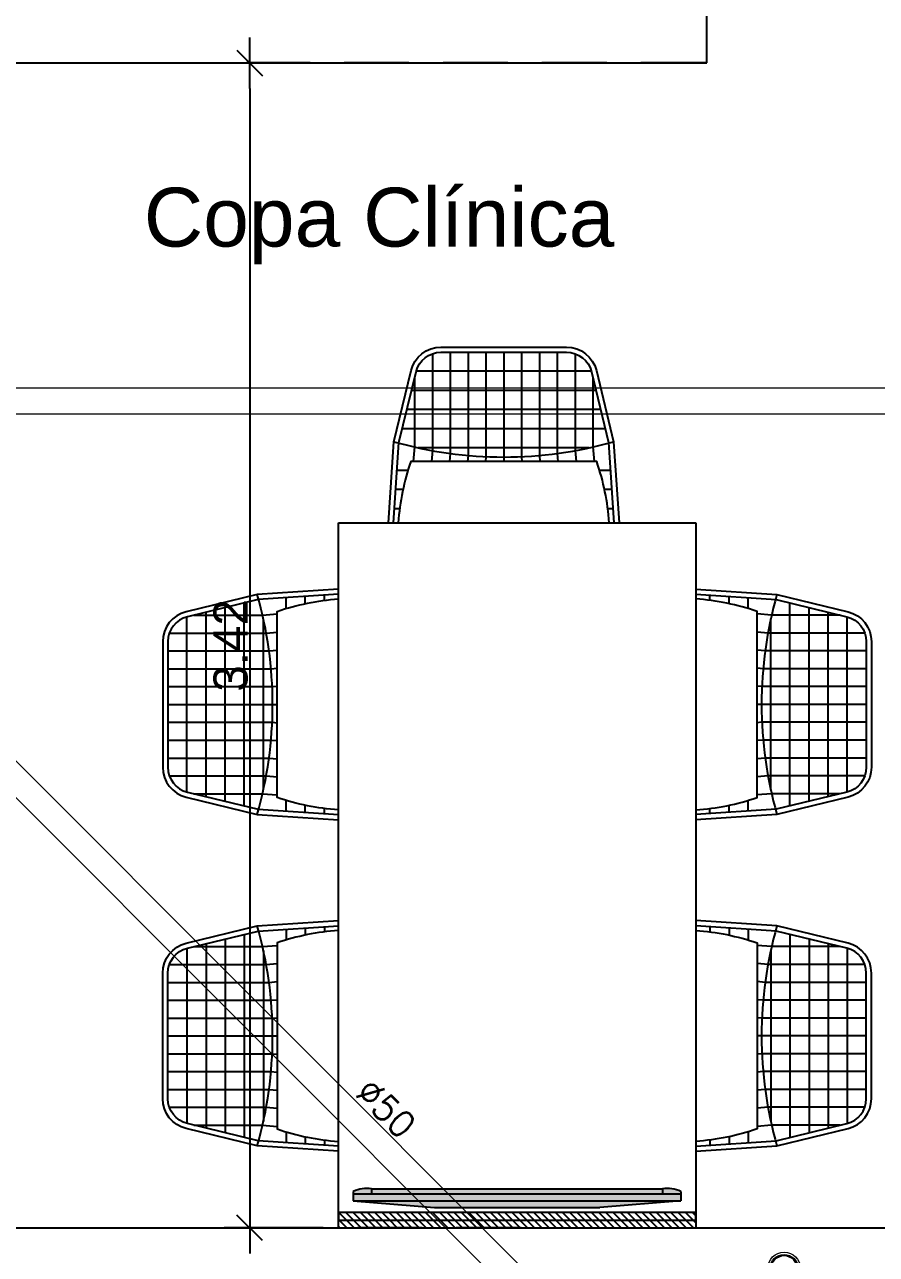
# Model space of a CAD drawing. Header units: millimetres. Extents: x 1573 to 2177, y 1587 to 1932.
# Drawn here: x 1901.849 to 1904.35, y 1913.307 to 1916.917 of the extents above; entities that cross this region are included whole.
import ezdxf
from ezdxf.enums import TextEntityAlignment as Align

# ---------------------------------------------------------------- set-up
doc = ezdxf.new("R2010")
doc.units = ezdxf.units.MM
doc.header["$LTSCALE"] = 0.03
doc.linetypes.add('HIDDEN', pattern=[9.525, 6.35, -3.175])
for name, color, linetype in [('-HIDRO', 8, 'Continuous'), ('Texto-Tubos', 7, 'Continuous'), ('Tinterno', 9, 'Continuous')]:
    doc.layers.add(name, color=color, linetype=linetype)
doc.layers.add('TigreCad', color=2, linetype='Continuous', lineweight=13)
doc.styles.add('ARIAL', font='arial.ttf')
doc.styles.get("Standard").update_dxf_attribs({"font": 'arial.ttf'})
doc.styles.add('TCTUBOS-TXT', font='txt.shx')

# ---------------------------------------------------------------- blocks, each defined once
blk = doc.blocks.new('TICK1')
for p, q in [((0, 1), (0, -1)), ((0.5, 0.5), (-0.5, -0.5)), ((-1, 0), (1, 0))]:
    blk.add_line(p, q)
blk = doc.blocks.new('j9n50s')
at = {"layer": 'TigreCad'}
for p, q in [((19.2, 25.4), (30.3, 25.4)), ((19.2, -25.4), (30.3, -25.4))]:
    blk.add_line(p, q, dxfattribs=at)
for radius in [31.8, 27.4]:
    blk.add_circle((0, 0), radius, dxfattribs=at)
at = {"layer": 'Tinterno'}
for p, q in [((30.3, 25.4), (30.3, 9.7)), ((30.3, -9.7), (30.3, -25.4))]:
    blk.add_line(p, q, dxfattribs=at)
blk.add_circle((0, 0), 25.6, dxfattribs=at)

msp = doc.modelspace()

# ---------------------------------------------------------------- hatches: boundary and pattern name
at = {"layer": '-HIDRO'}
h = msp.add_hatch(color=256, dxfattribs=at)
h.paths.add_polyline_path([(1903.538, 1913.4451), (1903.0522, 1913.4451), (1902.8142, 1913.4648), (1903.776, 1913.4648)])
h.paths.add_polyline_path([(1902.8679, 1913.4844), (1902.8142, 1913.4844), (1902.8142, 1913.4921, -0.139997), (1902.8679, 1913.4998)])
h.paths.add_polyline_path([(1903.7223, 1913.4844), (1902.8679, 1913.4844), (1902.8679, 1913.4998), (1903.7223, 1913.4998)])
h.paths.add_polyline_path([(1903.776, 1913.4921), (1903.776, 1913.4844), (1903.7223, 1913.4844), (1903.7223, 1913.4998, -0.139997)])
h.paths.add_polyline_path([(1903.776, 1913.4648), (1902.8142, 1913.4648), (1902.8142, 1913.4844), (1903.776, 1913.4844)])

# ---------------------------------------------------------------- linework, layer by layer
for p, q in [((1903.8522, 1916.804), (1903.8522, 1917.029)), ((1900.4408, 1916.804), (1903.8522, 1916.804)), ((1902.5101, 1916.7291), (1902.5101, 1913.4601)), ((1903.0463, 1915.9505), (1903.0463, 1915.6662)), ((1903.0987, 1915.9549), (1903.0987, 1915.658)), ((1903.1511, 1915.9549), (1903.1511, 1915.6521)), ((1903.2035, 1915.9549), (1903.2035, 1915.6475)), ((1903.2559, 1915.9549), (1903.2559, 1915.6475)), ((1903.3083, 1915.9549), (1903.3083, 1915.6475)), ((1903.3607, 1915.9549), (1903.3607, 1915.6521)), ((1903.4131, 1915.9549), (1903.4131, 1915.658)), ((1903.4655, 1915.9505), (1903.4655, 1915.6662)), ((1902.9939, 1915.8783), (1902.9939, 1915.6769)), ((1903.5129, 1915.8989), (1902.9989, 1915.8989)), ((1903.5179, 1915.8783), (1903.5179, 1915.6769)), ((1903.5266, 1915.8428), (1902.9852, 1915.8428)), ((1903.5402, 1915.7867), (1902.9716, 1915.7867)), ((1903.5539, 1915.7305), (1902.958, 1915.7305)), ((1902.9939, 1915.6769), (1902.9903, 1915.634)), ((1903.5067, 1915.6744), (1903.0051, 1915.6744)), ((1903.0463, 1915.6662), (1903.0436, 1915.634)), ((1903.0987, 1915.658), (1903.0967, 1915.634)), ((1903.4131, 1915.658), (1903.4151, 1915.634)), ((1903.4655, 1915.6662), (1903.4682, 1915.634)), ((1903.5179, 1915.6769), (1903.5215, 1915.634)), ((1903.1511, 1915.6521), (1903.1496, 1915.634)), ((1903.2035, 1915.6475), (1903.2024, 1915.634)), ((1903.2559, 1915.6475), (1903.2559, 1915.634)), ((1903.3083, 1915.6475), (1903.3094, 1915.634)), ((1903.3607, 1915.6521), (1903.3622, 1915.634)), ((1902.9744, 1915.6078), (1902.9427, 1915.6078)), ((1903.5691, 1915.6078), (1903.5374, 1915.6078)), ((1902.96, 1915.5517), (1902.939, 1915.5517)), ((1903.5728, 1915.5517), (1903.5518, 1915.5517)), ((1902.9504, 1915.4956), (1902.9352, 1915.4956)), ((1903.5766, 1915.4956), (1903.5614, 1915.4956)), ((1902.7703, 1913.3851), (1902.7703, 1915.4545)), ((1902.7703, 1915.4545), (1903.8199, 1915.4545)), ((1903.8199, 1915.4545), (1903.8199, 1913.3851)), ((1902.6169, 1915.2027), (1902.6169, 1915.2344)), ((1902.6731, 1915.2171), (1902.6731, 1915.2381)), ((1902.7292, 1915.2267), (1902.7292, 1915.2418)), ((1903.861, 1915.2267), (1903.861, 1915.2418)), ((1903.9172, 1915.2171), (1903.9172, 1915.2381)), ((1903.9733, 1915.2027), (1903.9733, 1915.2344)), ((1902.382, 1914.6505), (1902.382, 1915.1918)), ((1902.4381, 1914.6369), (1902.4381, 1915.2055)), ((1902.4942, 1914.6232), (1902.4942, 1915.2191)), ((1904.096, 1914.6232), (1904.096, 1915.2191)), ((1904.1521, 1914.6369), (1904.1521, 1915.2055)), ((1904.2082, 1914.6505), (1904.2082, 1915.1918)), ((1902.3258, 1914.6642), (1902.3258, 1915.1782)), ((1902.3465, 1915.1832), (1902.5478, 1915.1832)), ((1902.5478, 1915.1832), (1902.5907, 1915.1868)), ((1902.5503, 1914.6704), (1902.5503, 1915.172)), ((1904.0424, 1915.1832), (1903.9995, 1915.1868)), ((1904.0399, 1914.6704), (1904.0399, 1915.172)), ((1904.2437, 1915.1832), (1904.0424, 1915.1832)), ((1904.2644, 1914.6642), (1904.2644, 1915.1782)), ((1902.2742, 1915.1308), (1902.5585, 1915.1308)), ((1902.5585, 1915.1308), (1902.5907, 1915.1335)), ((1904.0317, 1915.1308), (1903.9995, 1915.1335)), ((1904.316, 1915.1308), (1904.0317, 1915.1308)), ((1902.5668, 1915.0784), (1902.5907, 1915.0804)), ((1904.0235, 1915.0784), (1903.9995, 1915.0804)), ((1902.2699, 1915.0784), (1902.5668, 1915.0784)), ((1904.3203, 1915.0784), (1904.0235, 1915.0784)), ((1902.2699, 1915.026), (1902.5726, 1915.026)), ((1902.5726, 1915.026), (1902.5907, 1915.0275)), ((1904.0176, 1915.026), (1903.9995, 1915.0275)), ((1904.3203, 1915.026), (1904.0176, 1915.026)), ((1902.2699, 1914.9736), (1902.5773, 1914.9736)), ((1902.5773, 1914.9736), (1902.5907, 1914.9747)), ((1904.0129, 1914.9736), (1903.9995, 1914.9747)), ((1904.3203, 1914.9736), (1904.0129, 1914.9736)), ((1902.2699, 1914.9212), (1902.5773, 1914.9212)), ((1902.5773, 1914.9212), (1902.5907, 1914.9212)), ((1904.0129, 1914.9212), (1903.9995, 1914.9212)), ((1904.3203, 1914.9212), (1904.0129, 1914.9212)), ((1902.2699, 1914.8688), (1902.5773, 1914.8688)), ((1902.5773, 1914.8688), (1902.5907, 1914.8676)), ((1904.0129, 1914.8688), (1903.9995, 1914.8676)), ((1904.3203, 1914.8688), (1904.0129, 1914.8688)), ((1902.2699, 1914.8164), (1902.5726, 1914.8164)), ((1902.5726, 1914.8164), (1902.5907, 1914.8149)), ((1904.0176, 1914.8164), (1903.9995, 1914.8149)), ((1904.3203, 1914.8164), (1904.0176, 1914.8164)), ((1902.2699, 1914.7639), (1902.5668, 1914.7639)), ((1902.5668, 1914.7639), (1902.5907, 1914.762)), ((1904.0235, 1914.7639), (1903.9995, 1914.762)), ((1904.3203, 1914.7639), (1904.0235, 1914.7639)), ((1902.2742, 1914.7115), (1902.5585, 1914.7115)), ((1902.5585, 1914.7115), (1902.5907, 1914.7089)), ((1904.0317, 1914.7115), (1903.9995, 1914.7089)), ((1904.316, 1914.7115), (1904.0317, 1914.7115)), ((1902.3465, 1914.6591), (1902.5478, 1914.6591)), ((1902.5478, 1914.6591), (1902.5907, 1914.6556)), ((1904.0424, 1914.6591), (1903.9995, 1914.6556)), ((1904.2437, 1914.6591), (1904.0424, 1914.6591)), ((1902.6169, 1914.6079), (1902.6169, 1914.6397)), ((1902.6731, 1914.6042), (1902.6731, 1914.6253)), ((1902.7292, 1914.6005), (1902.7292, 1914.6157)), ((1903.861, 1914.6005), (1903.861, 1914.6157)), ((1903.9172, 1914.6042), (1903.9172, 1914.6253)), ((1903.9733, 1914.6079), (1903.9733, 1914.6397)), ((1902.6169, 1914.2616), (1902.6169, 1914.2299)), ((1902.6731, 1914.2654), (1902.6731, 1914.2443)), ((1902.7292, 1914.2691), (1902.7292, 1914.2539)), ((1903.861, 1914.2691), (1903.861, 1914.2539)), ((1903.9172, 1914.2654), (1903.9172, 1914.2443)), ((1903.9733, 1914.2616), (1903.9733, 1914.2299)), ((1902.382, 1914.2191), (1902.382, 1913.6777)), ((1902.4381, 1914.2327), (1902.4381, 1913.6641)), ((1902.4942, 1914.2464), (1902.4942, 1913.6505)), ((1902.5478, 1914.2105), (1902.5907, 1914.214)), ((1904.0424, 1914.2105), (1903.9995, 1914.214)), ((1904.096, 1914.2464), (1904.096, 1913.6505)), ((1904.1521, 1914.2327), (1904.1521, 1913.6641)), ((1904.2082, 1914.2191), (1904.2082, 1913.6777)), ((1902.3258, 1914.2054), (1902.3258, 1913.6914)), ((1902.3465, 1914.2105), (1902.5478, 1914.2105)), ((1902.5503, 1914.1992), (1902.5503, 1913.6976)), ((1904.0399, 1914.1992), (1904.0399, 1913.6976)), ((1904.2437, 1914.2105), (1904.0424, 1914.2105)), ((1904.2644, 1914.2054), (1904.2644, 1913.6914)), ((1902.2742, 1914.1581), (1902.5585, 1914.1581)), ((1902.5585, 1914.1581), (1902.5907, 1914.1607)), ((1904.0317, 1914.1581), (1903.9995, 1914.1607)), ((1904.316, 1914.1581), (1904.0317, 1914.1581)), ((1902.2699, 1914.1056), (1902.5668, 1914.1056)), ((1902.5668, 1914.1056), (1902.5907, 1914.1076)), ((1904.0235, 1914.1056), (1903.9995, 1914.1076)), ((1904.3203, 1914.1056), (1904.0235, 1914.1056)), ((1902.2699, 1914.0532), (1902.5726, 1914.0532)), ((1902.5726, 1914.0532), (1902.5907, 1914.0547)), ((1904.0176, 1914.0532), (1903.9995, 1914.0547)), ((1904.3203, 1914.0532), (1904.0176, 1914.0532)), ((1902.2699, 1914.0008), (1902.5773, 1914.0008)), ((1902.5773, 1914.0008), (1902.5907, 1914.0019)), ((1904.0129, 1914.0008), (1903.9995, 1914.0019)), ((1904.3203, 1914.0008), (1904.0129, 1914.0008)), ((1902.2699, 1913.9484), (1902.5773, 1913.9484)), ((1902.5773, 1913.9484), (1902.5907, 1913.9484)), ((1904.0129, 1913.9484), (1903.9995, 1913.9484)), ((1904.3203, 1913.9484), (1904.0129, 1913.9484)), ((1902.2699, 1913.896), (1902.5773, 1913.896)), ((1902.5773, 1913.896), (1902.5907, 1913.8949)), ((1904.0129, 1913.896), (1903.9995, 1913.8949)), ((1904.3203, 1913.896), (1904.0129, 1913.896)), ((1902.2699, 1913.8436), (1902.5726, 1913.8436)), ((1902.5726, 1913.8436), (1902.5907, 1913.8421)), ((1904.0176, 1913.8436), (1903.9995, 1913.8421)), ((1904.3203, 1913.8436), (1904.0176, 1913.8436)), ((1902.2699, 1913.7912), (1902.5668, 1913.7912)), ((1902.5668, 1913.7912), (1902.5907, 1913.7892)), ((1904.0235, 1913.7912), (1903.9995, 1913.7892)), ((1904.3203, 1913.7912), (1904.0235, 1913.7912)), ((1902.2742, 1913.7388), (1902.5585, 1913.7388)), ((1902.5585, 1913.7388), (1902.5907, 1913.7361)), ((1904.0317, 1913.7388), (1903.9995, 1913.7361)), ((1904.316, 1913.7388), (1904.0317, 1913.7388)), ((1902.3465, 1913.6864), (1902.5478, 1913.6864)), ((1902.5478, 1913.6864), (1902.5907, 1913.6828)), ((1904.0424, 1913.6864), (1903.9995, 1913.6828)), ((1904.2437, 1913.6864), (1904.0424, 1913.6864)), ((1902.6169, 1913.6669), (1902.6169, 1913.6352)), ((1902.6731, 1913.6525), (1902.6731, 1913.6315)), ((1902.7292, 1913.6429), (1902.7292, 1913.6278)), ((1903.861, 1913.6429), (1903.861, 1913.6278)), ((1903.9172, 1913.6525), (1903.9172, 1913.6315)), ((1903.9733, 1913.6669), (1903.9733, 1913.6352)), ((1902.8142, 1913.4921), (1902.8142, 1913.4844)), ((1902.8679, 1913.4998), (1903.7223, 1913.4998)), ((1902.8679, 1913.4998), (1902.8679, 1913.4844)), ((1903.7223, 1913.4998), (1903.7223, 1913.4844)), ((1903.776, 1913.4921), (1903.776, 1913.4844)), ((1902.8142, 1913.4844), (1902.8142, 1913.4648)), ((1902.8142, 1913.4844), (1903.776, 1913.4844)), ((1902.8142, 1913.4648), (1903.776, 1913.4648)), ((1902.8142, 1913.4648), (1903.0522, 1913.4451)), ((1903.776, 1913.4648), (1903.538, 1913.4451)), ((1903.776, 1913.4844), (1903.776, 1913.4648)), ((1903.8199, 1913.4301), (1902.7703, 1913.4301)), ((1902.7703, 1913.4301), (1902.7703, 1913.4076)), ((1902.7938, 1913.4076), (1902.7713, 1913.4301)), ((1902.815, 1913.4076), (1902.7925, 1913.4301)), ((1902.8362, 1913.4076), (1902.8137, 1913.4301)), ((1902.8574, 1913.4076), (1902.8349, 1913.4301)), ((1902.8786, 1913.4076), (1902.8561, 1913.4301)), ((1902.8998, 1913.4076), (1902.8774, 1913.4301)), ((1902.9211, 1913.4076), (1902.8986, 1913.4301)), ((1902.9423, 1913.4076), (1902.9198, 1913.4301)), ((1902.9635, 1913.4076), (1902.941, 1913.4301)), ((1902.9847, 1913.4076), (1902.9622, 1913.4301)), ((1903.0059, 1913.4076), (1902.9834, 1913.4301)), ((1903.0271, 1913.4076), (1903.0046, 1913.4301)), ((1903.0483, 1913.4076), (1903.0258, 1913.4301)), ((1903.0695, 1913.4076), (1903.047, 1913.4301)), ((1903.0522, 1913.4451), (1903.538, 1913.4451)), ((1903.0907, 1913.4076), (1903.0682, 1913.4301)), ((1903.1119, 1913.4076), (1903.0894, 1913.4301)), ((1903.1331, 1913.4076), (1903.1106, 1913.4301)), ((1903.1543, 1913.4076), (1903.1318, 1913.4301)), ((1903.1755, 1913.4076), (1903.153, 1913.4301)), ((1903.1967, 1913.4076), (1903.1742, 1913.4301)), ((1903.2179, 1913.4076), (1903.1954, 1913.4301)), ((1903.2391, 1913.4076), (1903.2167, 1913.4301)), ((1903.2604, 1913.4076), (1903.2379, 1913.4301)), ((1903.2816, 1913.4076), (1903.2591, 1913.4301)), ((1903.3028, 1913.4076), (1903.2803, 1913.4301)), ((1903.324, 1913.4076), (1903.3015, 1913.4301)), ((1903.3452, 1913.4076), (1903.3227, 1913.4301)), ((1903.3664, 1913.4076), (1903.3439, 1913.4301)), ((1903.3876, 1913.4076), (1903.3651, 1913.4301)), ((1903.4088, 1913.4076), (1903.3863, 1913.4301)), ((1903.43, 1913.4076), (1903.4075, 1913.4301)), ((1903.4512, 1913.4076), (1903.4287, 1913.4301)), ((1903.4724, 1913.4076), (1903.4499, 1913.4301)), ((1903.4936, 1913.4076), (1903.4711, 1913.4301)), ((1903.5148, 1913.4076), (1903.4923, 1913.4301)), ((1903.536, 1913.4076), (1903.5135, 1913.4301)), ((1903.5572, 1913.4076), (1903.5348, 1913.4301)), ((1903.5785, 1913.4076), (1903.556, 1913.4301)), ((1903.5997, 1913.4076), (1903.5772, 1913.4301)), ((1903.6209, 1913.4076), (1903.5984, 1913.4301)), ((1903.6421, 1913.4076), (1903.6196, 1913.4301)), ((1903.6633, 1913.4076), (1903.6408, 1913.4301)), ((1903.6845, 1913.4076), (1903.662, 1913.4301)), ((1903.7057, 1913.4076), (1903.6832, 1913.4301)), ((1903.7269, 1913.4076), (1903.7044, 1913.4301)), ((1903.7481, 1913.4076), (1903.7256, 1913.4301)), ((1903.7693, 1913.4076), (1903.7468, 1913.4301)), ((1903.7905, 1913.4076), (1903.768, 1913.4301)), ((1903.8117, 1913.4076), (1903.7892, 1913.4301)), ((1903.8199, 1913.4206), (1903.8104, 1913.4301)), ((1903.8199, 1913.4076), (1903.8199, 1913.4301)), ((1900.4408, 1913.3851), (1906.1794, 1913.3851)), ((1902.7726, 1913.4076), (1902.7703, 1913.41)), ((1902.7703, 1913.3851), (1902.7703, 1913.4076)), ((1902.7703, 1913.4076), (1903.8199, 1913.4076)), ((1902.7739, 1913.3851), (1902.7703, 1913.3887)), ((1902.7951, 1913.3851), (1902.7726, 1913.4076)), ((1902.8163, 1913.3851), (1902.7938, 1913.4076)), ((1902.8375, 1913.3851), (1902.815, 1913.4076)), ((1902.8587, 1913.3851), (1902.8362, 1913.4076)), ((1902.8799, 1913.3851), (1902.8574, 1913.4076)), ((1902.9011, 1913.3851), (1902.8786, 1913.4076)), ((1902.9223, 1913.3851), (1902.8998, 1913.4076)), ((1902.9435, 1913.3851), (1902.9211, 1913.4076)), ((1902.9647, 1913.3851), (1902.9423, 1913.4076)), ((1902.986, 1913.3851), (1902.9635, 1913.4076)), ((1903.0072, 1913.3851), (1902.9847, 1913.4076)), ((1903.0284, 1913.3851), (1903.0059, 1913.4076)), ((1903.0496, 1913.3851), (1903.0271, 1913.4076)), ((1903.0708, 1913.3851), (1903.0483, 1913.4076)), ((1903.092, 1913.3851), (1903.0695, 1913.4076)), ((1903.1132, 1913.3851), (1903.0907, 1913.4076)), ((1903.1344, 1913.3851), (1903.1119, 1913.4076)), ((1903.1556, 1913.3851), (1903.1331, 1913.4076)), ((1903.1768, 1913.3851), (1903.1543, 1913.4076)), ((1903.198, 1913.3851), (1903.1755, 1913.4076)), ((1903.2192, 1913.3851), (1903.1967, 1913.4076)), ((1903.2404, 1913.3851), (1903.2179, 1913.4076)), ((1903.2616, 1913.3851), (1903.2391, 1913.4076)), ((1903.2828, 1913.3851), (1903.2604, 1913.4076)), ((1903.3041, 1913.3851), (1903.2816, 1913.4076)), ((1903.3253, 1913.3851), (1903.3028, 1913.4076)), ((1903.3465, 1913.3851), (1903.324, 1913.4076)), ((1903.3677, 1913.3851), (1903.3452, 1913.4076)), ((1903.3889, 1913.3851), (1903.3664, 1913.4076)), ((1903.4101, 1913.3851), (1903.3876, 1913.4076)), ((1903.4313, 1913.3851), (1903.4088, 1913.4076)), ((1903.4525, 1913.3851), (1903.43, 1913.4076)), ((1903.4737, 1913.3851), (1903.4512, 1913.4076)), ((1903.4949, 1913.3851), (1903.4724, 1913.4076)), ((1903.5161, 1913.3851), (1903.4936, 1913.4076)), ((1903.5373, 1913.3851), (1903.5148, 1913.4076)), ((1903.5585, 1913.3851), (1903.536, 1913.4076)), ((1903.5797, 1913.3851), (1903.5572, 1913.4076)), ((1903.6009, 1913.3851), (1903.5785, 1913.4076)), ((1903.6222, 1913.3851), (1903.5997, 1913.4076)), ((1903.6434, 1913.3851), (1903.6209, 1913.4076)), ((1903.6646, 1913.3851), (1903.6421, 1913.4076)), ((1903.6858, 1913.3851), (1903.6633, 1913.4076)), ((1903.707, 1913.3851), (1903.6845, 1913.4076)), ((1903.7282, 1913.3851), (1903.7057, 1913.4076)), ((1903.7494, 1913.3851), (1903.7269, 1913.4076)), ((1903.7706, 1913.3851), (1903.7481, 1913.4076)), ((1903.7918, 1913.3851), (1903.7693, 1913.4076)), ((1903.813, 1913.3851), (1903.7905, 1913.4076)), ((1903.8199, 1913.3994), (1903.8117, 1913.4076)), ((1903.8199, 1913.4076), (1903.8199, 1913.3851))]:
    msp.add_line(p, q, dxfattribs=at)
at = {"layer": '-HIDRO', "linetype": 'HIDDEN'}
for p, q in [((1903.8492, 1916.804), (1902.5011, 1916.804)), ((1903.3071, 1913.3851), (1902.5011, 1913.3851))]:
    msp.add_line(p, q, dxfattribs=at)
at = {"layer": '-HIDRO'}
for points in [[(1902.9175, 1915.4545), (1902.9333, 1915.6924), (1902.984, 1915.9011, -0.345989), (1903.0714, 1915.9699), (1903.4404, 1915.9699, -0.345989), (1903.5278, 1915.9011), (1903.5786, 1915.6924), (1903.5943, 1915.4545)], [(1902.9325, 1915.4545), (1902.9481, 1915.6901), (1902.9986, 1915.8976, -0.345989), (1903.0714, 1915.9549), (1903.4404, 1915.9549, -0.345989), (1903.5133, 1915.8976), (1903.5637, 1915.6901), (1903.5793, 1915.4545)], [(1903.5655, 1915.4545, 0.065364), (1903.5289, 1915.634), (1902.9829, 1915.634, 0.065364), (1902.9463, 1915.4545, 0.065364)], [(1902.7703, 1915.2596), (1902.5324, 1915.2438), (1902.3236, 1915.1931, 0.345989), (1902.2549, 1915.1057), (1902.2549, 1914.7367, 0.345989), (1902.3236, 1914.6493), (1902.5324, 1914.5985), (1902.7703, 1914.5828)], [(1902.7703, 1915.2445), (1902.5346, 1915.2289), (1902.3272, 1915.1785, 0.345989), (1902.2699, 1915.1057), (1902.2699, 1914.7367, 0.345989), (1902.3272, 1914.6638), (1902.5346, 1914.6134), (1902.7703, 1914.5978)], [(1902.7703, 1914.6116, -0.065364), (1902.5907, 1914.6481), (1902.5907, 1915.1942, -0.065364), (1902.7703, 1915.2308, -0.065364)], [(1903.8199, 1915.2596), (1904.0579, 1915.2438), (1904.2666, 1915.1931, -0.345989), (1904.3353, 1915.1057), (1904.3353, 1914.7367, -0.345989), (1904.2666, 1914.6493), (1904.0579, 1914.5985), (1903.8199, 1914.5828)], [(1903.8199, 1915.2445), (1904.0556, 1915.2289), (1904.2631, 1915.1785, -0.345989), (1904.3203, 1915.1057), (1904.3203, 1914.7367, -0.345989), (1904.2631, 1914.6638), (1904.0556, 1914.6134), (1903.8199, 1914.5978)], [(1903.8199, 1914.6116, 0.065364), (1903.9995, 1914.6481), (1903.9995, 1915.1942, 0.065364), (1903.8199, 1915.2308, 0.065364)], [(1902.7703, 1913.61), (1902.5324, 1913.6258), (1902.3236, 1913.6765, -0.345989), (1902.2549, 1913.7639), (1902.2549, 1914.1329, -0.345989), (1902.3236, 1914.2203), (1902.5324, 1914.2711), (1902.7703, 1914.2868)], [(1903.8199, 1913.61), (1904.0579, 1913.6258), (1904.2666, 1913.6765, 0.345989), (1904.3353, 1913.7639), (1904.3353, 1914.1329, 0.345989), (1904.2666, 1914.2203), (1904.0579, 1914.2711), (1903.8199, 1914.2868)], [(1902.7703, 1913.625), (1902.5346, 1913.6406), (1902.3272, 1913.6911, -0.345989), (1902.2699, 1913.7639), (1902.2699, 1914.1329, -0.345989), (1902.3272, 1914.2058), (1902.5346, 1914.2562), (1902.7703, 1914.2718)], [(1902.7703, 1914.258, 0.065364), (1902.5907, 1914.2214), (1902.5907, 1913.6754, 0.065364), (1902.7703, 1913.6388, 0.065364)], [(1903.8199, 1913.625), (1904.0556, 1913.6406), (1904.2631, 1913.6911, 0.345989), (1904.3203, 1913.7639), (1904.3203, 1914.1329, 0.345989), (1904.2631, 1914.2058), (1904.0556, 1914.2562), (1903.8199, 1914.2718)], [(1903.8199, 1914.258, -0.065364), (1903.9995, 1914.2214), (1903.9995, 1913.6754, -0.065364), (1903.8199, 1913.6388, -0.065364)]]:
    msp.add_lwpolyline(points, format="xyb", dxfattribs=at)
for centre, radius, start, end in [((1903.2559, 1916.8289), 1.1815, 254.1516, 285.8484), ((1901.3958, 1914.9212), 1.1815, 344.1516, 15.8484), ((1905.1944, 1914.9212), 1.1815, 164.1516, 195.8484), ((1901.3958, 1913.9484), 1.1815, 344.1516, 15.8484), ((1905.1944, 1913.9484), 1.1815, 164.1516, 195.8484), ((1902.8545, 1913.4018), 0.0989, 82.1878, 114.0655), ((1903.7357, 1913.4018), 0.0989, 65.9345, 97.8122)]:
    msp.add_arc(centre, radius, start, end, dxfattribs=at)
at = {"layer": 'TigreCad', "ltscale": 100}
for p, q in [((1905.1273, 1915.849), (1895.4309, 1915.849)), ((1905.1273, 1915.773), (1895.4309, 1915.773)), ((1903.5441, 1913.0344), (1900.8498, 1915.7287)), ((1903.4903, 1912.9806), (1900.796, 1915.6749))]:
    msp.add_line(p, q, dxfattribs=at)

# ---------------------------------------------------------------- block references
at = {"layer": '-HIDRO', "xscale": 0.07497632977430863, "yscale": 0.07497632977430863, "zscale": 0.07497632977430863}
for p, rotation in [((1902.5101, 1916.804), 90), ((1902.5101, 1913.3851), 270)]:
    msp.add_blockref('TICK1', p, dxfattribs=dict(at, rotation=rotation))
at = {"layer": 'TigreCad', "ltscale": 100, "xscale": 0.001499651550000001, "yscale": 0.00149965155, "zscale": 0.00149965155, "rotation": 225}
msp.add_blockref('j9n50s', (1904.0791, 1913.266), dxfattribs=at)

# ---------------------------------------------------------------- texts
at = {"layer": '-HIDRO', "insert": (1902.4545, 1915.0946), "char_height": 0.09997, "attachment_point": 5, "rotation": 90}
msp.add_mtext('\\A1;3.42', dxfattribs=at)
at = {"style": 'ARIAL'}
msp.add_text('Copa Clínica', height=0.172745, dxfattribs=at).set_placement((1902.89, 1916.3514), align=Align.MIDDLE_CENTER)
at = {"layer": 'Texto-Tubos', "ltscale": 100, "style": 'TCTUBOS-TXT'}
msp.add_text('%%C50', height=0.07498, rotation=315, dxfattribs=at).set_placement((1902.8838, 1913.7095), align=Align.CENTER)

doc.saveas('drawing.dxf')
